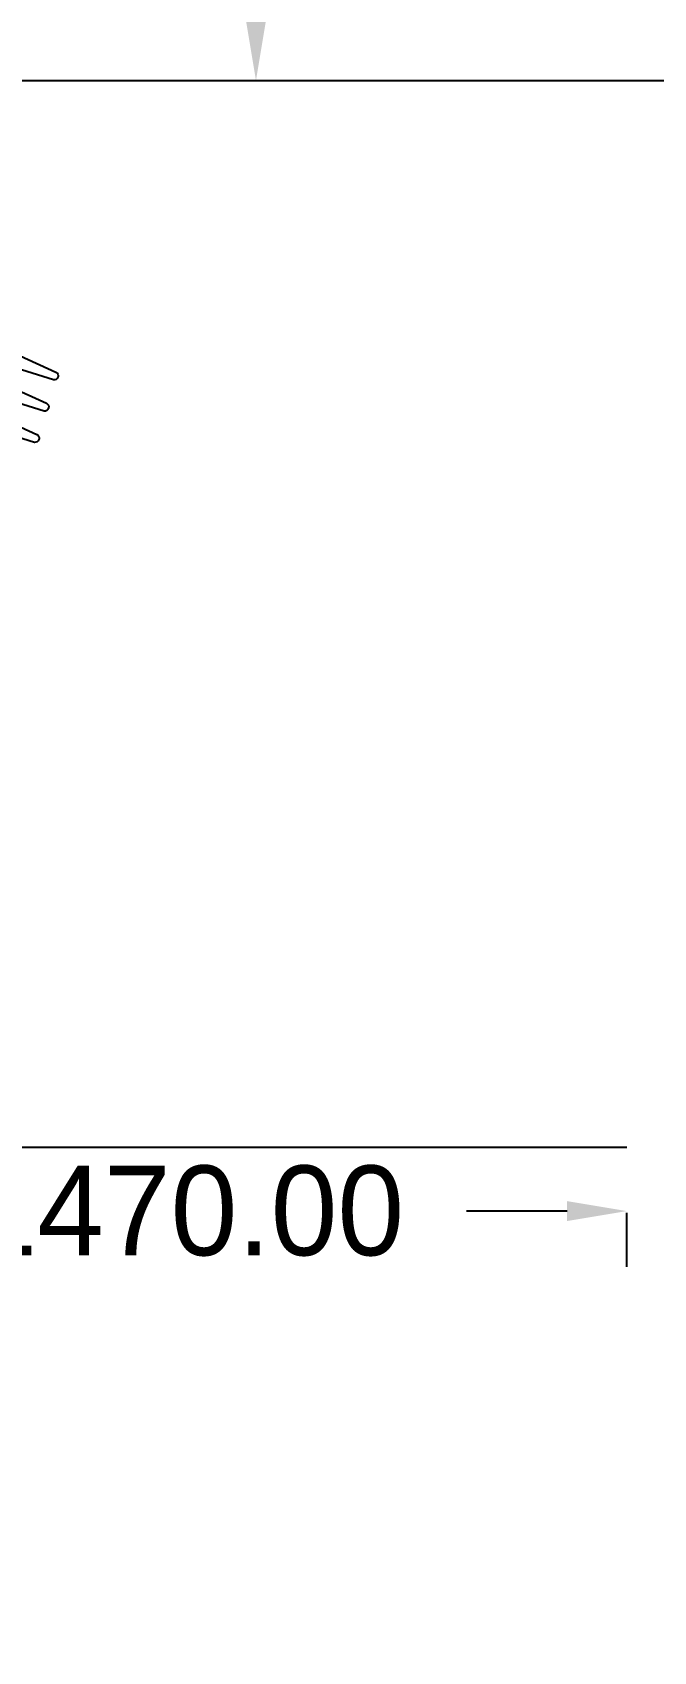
# Model space of a CAD drawing. Header units: centimetres. Extents: x -3 to 132800, y -60 to 85992.
# Drawn here: x 17432 to 18471, y 70031 to 72737 of the extents above; entities that cross this region are included whole.
import ezdxf

# ---------------------------------------------------------------- set-up
doc = ezdxf.new("R2010")
doc.units = ezdxf.units.CM
doc.header["$LTSCALE"] = 10
doc.header["$MEASUREMENT"] = 0
doc.layers.get('DEFPOINTS').update_dxf_attribs({"color": 2, "linetype": 'CONTINUOUS'})
for name, color, linetype in [('DIM', 252, 'CONTINUOUS'), ('PER', 3, 'CONTINUOUS'), ('TERMINALES', 250, 'CONTINUOUS')]:
    doc.layers.add(name, color=color, linetype=linetype)
doc.styles.get("Standard").update_dxf_attribs({"font": ''})
doc.styles.get('Standard').set_extended_font_data('Zurich Ex BT')
doc.dimstyles.get("Standard").update_dxf_attribs({"dimtxt": 500, "dimasz": 500, "dimexe": 3, "dimexo": 200, "dimgap": 0.09, "dimtad": 0, "dimtih": 1, "dimtoh": 1, "dimzin": 0, "dimdsep": 46, "dimtxsty": 'Standard', "dimcen": 0.09, "dimclrd": 256, "dimclre": 256, "dimclrt": 256, "dimadec": 0, "dimazin": 0, "dimtfac": 1, "dimtofl": 0, "dimtmove": 0, "dimatfit": 3, "dimfxl": 0, "dimtolj": 1, "dimtzin": 0, "dimlwd": -1, "dimarcsym": 0})

# ---------------------------------------------------------------- blocks, each defined once
blk = doc.blocks.new('*D11')
at = {"layer": 'DEFPOINTS', "color": 0}
for p in [(15510.60530577769, 77156.9294623375), (16734.36328048983, 68733.25639514164), (17175.50166197948, 68386.53690514514), (15461.62761454483, 65283.4001225603), (16060.60530577769, 42236.9294623375)]:
    blk.add_point(p, dxfattribs=at)
at = {"layer": 'DIM', "lineweight": -2}
blk.add_line((17272.19491333971, 68561.60950477565), (17243.8533375504, 68510.294306649), dxfattribs=at)
at = {"layer": 'DIM'}
for start, end in [(99.83942017572515, 108.7764900272635), (43.21382578413542, 52.15089563567376)]:
    blk.add_arc((15691.0735824488, 65698.8345144191), 3208.764488747371, start, end, dxfattribs=at)
for points in [[(15134.93586113566, 68943.3673430173), (15150.53626248915, 68777.43240017709), (15640.54089033308, 68907.20107565768)], [(17614.07038885946, 68162.98321508571), (17705.76998698559, 68302.15563146655), (17242.40293877999, 68507.66821765453)]]:
    blk.add_solid(points, dxfattribs=at)
at = {"layer": 'DIM', "insert": (16467.60708654641, 68812.21937036933), "char_height": 500, "attachment_point": 5}
blk.add_mtext('\\A1;30°', dxfattribs=at)
blk = doc.blocks.new('*D12')
at = {"layer": 'DEFPOINTS', "color": 0}
for p in [(16955.97831360164, 70874.05465679591), (18425.97831360164, 70874.05465679591), (16955.97831360164, 70767.17408773662)]:
    blk.add_point(p, dxfattribs=at)
at = {"layer": 'DIM', "lineweight": -2}
for p, q in [((16955.97831360164, 70674.05465679591), (16955.97831360164, 70764.17408773662)), ((18425.97831360164, 70674.05465679591), (18425.97831360164, 70764.17408773662))]:
    blk.add_line(p, q, dxfattribs=at)
at = {"layer": 'DIM'}
for p, q in [((17055.97831360164, 70767.17408773662), (17224.3120424152, 70767.17408773662)), ((18325.97831360164, 70767.17408773662), (18157.64458478808, 70767.17408773662))]:
    blk.add_line(p, q, dxfattribs=at)
for points in [[(17055.97831360164, 70783.8407544033), (17055.97831360164, 70750.50742106995), (16955.97831360164, 70767.17408773662)], [(18325.97831360164, 70783.8407544033), (18325.97831360164, 70750.50742106995), (18425.97831360164, 70767.17408773662)]]:
    blk.add_solid(points, dxfattribs=at)
at = {"layer": 'DIM', "insert": (17690.97831360164, 70767.17408773662), "char_height": 150, "attachment_point": 5}
blk.add_mtext('\\A1;1470.00', dxfattribs=at)
blk = doc.blocks.new('*D13')
at = {"layer": 'DEFPOINTS', "color": 0}
for p in [(15739.66887966102, 73406.9294623375), (17805.75695470105, 73406.9294623375), (17090.94182603306, 72656.9294623375)]:
    blk.add_point(p, dxfattribs=at)
at = {"layer": 'DIM', "lineweight": -2}
for p, q in [((15939.66887966102, 73406.9294623375), (17808.75695470105, 73406.9294623375)), ((17290.94182603306, 72656.9294623375), (17808.75695470105, 72656.9294623375))]:
    blk.add_line(p, q, dxfattribs=at)
at = {"layer": 'DIM'}
for p, q in [((17805.75695470105, 73306.9294623375), (17805.75695470105, 73108.29064877819)), ((17805.75695470105, 72756.9294623375), (17805.75695470105, 72955.56827589682))]:
    blk.add_line(p, q, dxfattribs=at)
for points in [[(17789.09028803439, 73306.9294623375), (17822.42362136772, 73306.9294623375), (17805.75695470105, 73406.9294623375)], [(17789.09028803439, 72756.9294623375), (17822.42362136772, 72756.9294623375), (17805.75695470105, 72656.9294623375)]]:
    blk.add_solid(points, dxfattribs=at)
at = {"layer": 'DIM', "insert": (17805.75695470104, 73031.9294623375), "char_height": 150, "attachment_point": 5}
blk.add_mtext('\\A1;750.00', dxfattribs=at)
blk = doc.blocks.new('*D22')
at = {"layer": 'DEFPOINTS', "color": 0}
for p in [(17569.66887966102, 74156.9294623375), (17637.39511104691, 69856.9294623375), (21537.14850761765, 69856.9294623375)]:
    blk.add_point(p, dxfattribs=at)
at = {"layer": 'DIM', "lineweight": -2}
for p, q in [((17769.66887966102, 74156.9294623375), (21540.14850761766, 74156.9294623375)), ((17837.39511104691, 69856.9294623375), (21540.14850761765, 69856.9294623375))]:
    blk.add_line(p, q, dxfattribs=at)
at = {"layer": 'DIM'}
for p, q in [((21537.14850761766, 74056.9294623375), (21537.14850761765, 72083.29064877819)), ((21537.14850761765, 69956.9294623375), (21537.14850761765, 71930.56827589682))]:
    blk.add_line(p, q, dxfattribs=at)
for points in [[(21520.48184095099, 74056.9294623375), (21553.81517428433, 74056.9294623375), (21537.14850761766, 74156.9294623375)], [(21520.48184095099, 69956.9294623375), (21553.81517428432, 69956.9294623375), (21537.14850761765, 69856.9294623375)]]:
    blk.add_solid(points, dxfattribs=at)
at = {"layer": 'DIM', "insert": (21537.14850761764, 72006.9294623375), "char_height": 150, "attachment_point": 5}
blk.add_mtext('\\A1;4300.00', dxfattribs=at)
blk = doc.blocks.new('*D27')
at = {"layer": 'DEFPOINTS', "color": 0}
for p in [(17090.94182603306, 72656.9294623375), (17158.78700396466, 68357.13866904807), (23204.49427711558, 68357.13866904807)]:
    blk.add_point(p, dxfattribs=at)
at = {"layer": 'DIM', "lineweight": -2}
for p, q in [((17290.94182603306, 72656.9294623375), (23207.49427711558, 72656.9294623375)), ((17358.78700396466, 68357.13866904807), (23207.49427711558, 68357.13866904807))]:
    blk.add_line(p, q, dxfattribs=at)
at = {"layer": 'DIM'}
for p, q in [((23204.49427711558, 72556.9294623375), (23204.49427711558, 70705.75794360948)), ((23204.49427711558, 68457.13866904807), (23204.49427711558, 70553.03557072811))]:
    blk.add_line(p, q, dxfattribs=at)
for points in [[(23187.82761044891, 72556.9294623375), (23221.16094378225, 72556.9294623375), (23204.49427711558, 72656.9294623375)], [(23187.82761044891, 68457.13866904807), (23221.16094378225, 68457.13866904807), (23204.49427711558, 68357.13866904807)]]:
    blk.add_solid(points, dxfattribs=at)
at = {"layer": 'DIM', "insert": (23204.49427711557, 70629.3967571688), "char_height": 150, "attachment_point": 5}
blk.add_mtext('\\A1;4299.79', dxfattribs=at)

msp = doc.modelspace()

# ---------------------------------------------------------------- linework, layer by layer
at = {"layer": 'PER'}
msp.add_line((16955.97831360164, 70874.05465679591), (18425.97831360164, 70874.05465679591), dxfattribs=at)
at = {"layer": 'TERMINALES'}
for points in [[(17411.31166946679, 72196.79011467936), (17471.22475150228, 72169.48383986576, -0.3760080610920715), (17474.76715265844, 72161.63275292235), (17474.56410160795, 72160.96562603347, -0.3760080610922364), (17467.24837114407, 72156.41939022868), (17404.95928991191, 72175.9192886158, 0.3760080610921219)], [(17395.42510167853, 72144.59458855876), (17455.33818371985, 72117.28831374527, -0.3760080610920715), (17458.880584876, 72109.43722680186), (17458.6775338197, 72108.77009991299, -0.3760080610922364), (17451.36180336163, 72104.2238641082), (17389.07272212947, 72123.72376249531, 0.3760080610921219)], [(17379.53853389639, 72092.39906243827), (17439.4516159377, 72065.09278762479, -0.3760080610920715), (17442.99401709386, 72057.24170068138), (17442.79096603755, 72056.5745737925, -0.3760080610922364), (17435.47523557919, 72052.02833798771), (17373.18615434122, 72071.52823637471, 0.3760080610921219)]]:
    msp.add_lwpolyline(points, format="xyb", dxfattribs=at)

# ---------------------------------------------------------------- dimensions: what is measured, and where the dimension line sits
at = {"layer": 'DIM'}
dim = msp.add_angular_dim_2l(base=(16734.36328048983, 68733.25639514164), line1=((17175.50166197948, 68386.53690514514), (15461.62761454483, 65283.40012256031)), line2=((15510.6053057777, 77156.9294623375), (16060.6053057777, 42236.9294623375)), dimstyle='Standard', dxfattribs=at)
dim.commit()
dim.dimension.update_dxf_attribs({"geometry": '*D11', "text_midpoint": (16467.60708654641, 68812.21937036933)})
dim = msp.add_linear_dim(base=(21537.14850761765, 69856.9294623375), p1=(17569.66887966102, 74156.9294623375), p2=(17637.39511104691, 69856.9294623375), angle=90, dimstyle='Standard', override={"dimtxt": 150, "dimasz": 100}, dxfattribs=at)
dim.commit()
dim.dimension.update_dxf_attribs({"geometry": '*D22', "text_midpoint": (21537.14850761764, 72006.9294623375)})
for base, p2, picture, middle in [((17805.75695470105, 73406.9294623375), (15739.66887966102, 73406.9294623375), '*D13', (17805.75695470104, 73031.9294623375)), ((23204.49427711558, 68357.13866904807), (17158.78700396466, 68357.13866904807), '*D27', (23204.49427711557, 70629.3967571688))]:
    dim = msp.add_linear_dim(base=base, p1=(17090.94182603306, 72656.9294623375), p2=p2, angle=90, dimstyle='Standard', override={"dimtxt": 150, "dimasz": 100}, dxfattribs=at)
    dim.commit()
    dim.dimension.update_dxf_attribs({"geometry": picture, "text_midpoint": middle, "dimtype": 160})
dim = msp.add_linear_dim(base=(16955.97831360164, 70767.17408773662), p1=(18425.97831360164, 70874.05465679591), p2=(16955.97831360164, 70874.05465679591), dimstyle='Standard', override={"dimtxt": 150, "dimasz": 100}, dxfattribs=at)
dim.commit()
dim.dimension.update_dxf_attribs({"geometry": '*D12', "text_midpoint": (17690.97831360164, 70767.17408773662), "dimtype": 160})

doc.saveas('drawing.dxf')
